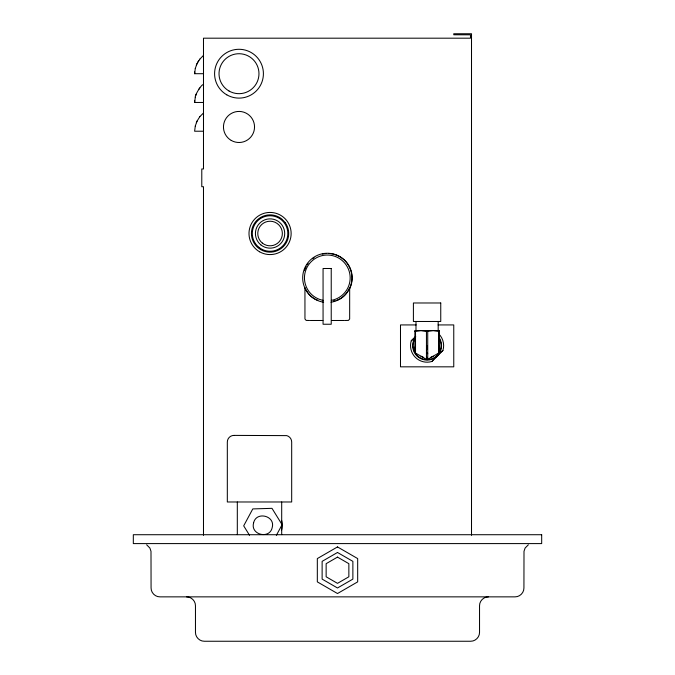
<?xml version="1.0" encoding="UTF-8"?>
<svg xmlns="http://www.w3.org/2000/svg" width="675" height="675" viewBox="0 0 675 675"><rect width="100%" height="100%" fill="white"/><g stroke="black" fill="none" stroke-linecap="round" stroke-linejoin="round"><path stroke-width="1.01" d="M199.8 116.682L203.504 113.003L203.512 131.22L194.611 131.22L195.294 126.039M203.479 85.312C203.276 81.405 194.535 95.293 195.269 97.276M203.479 56.548L203.462 55.434L199.8 59.155M414.88 349.346L414.88 347.583M439.29 349.346L439.29 347.583M203.504 56.101L203.512 73.702L194.611 73.702L195.294 68.513M194.636 73.702L194.729 71.955M203.504 84.864L203.512 102.465L194.611 102.465L195.294 97.276M194.636 102.465L194.729 100.718M427.089 345.634L426.448 349.878L427.089 349.194M414.88 348.629L415.522 345.634M195.269 68.513L197.049 63.585L199.825 59.155M195.269 126.039L197.049 121.112L199.825 116.682M203.504 113.628L203.47 114.404M439.096 351.413L439.29 350.738M195.758 95.588L196.349 93.943M196.324 65.188L197.024 63.585M196.324 122.707L197.024 121.112M276.345 535.359L282.099 524.678L271.991 508.343L252.788 508.916L243.692 525.842L249.539 535.3M197.868 62.049L198.796 60.564M415.657 336.412L411.244 340.824A16.554 16.554 0 0 0 431.899 361.479C435.181 357.396 438.843 353.734 442.927 350.443A16.554 16.554 0 0 0 438.792 333.931M198.796 89.328L199.825 87.919M431.899 361.479L442.927 350.443M411.244 340.824L415.657 336.859A14.462 14.462 0 0 0 416.855 355.868A14.462 14.462 0 0 0 435.89 357.109A14.462 14.462 0 0 0 439.611 338.403M528.365 544.784L525.116 548.041L524.002 551.315L523.927 587.984C524.028 592.734 519.792 596.962 515.05 596.86L159.95 596.86C155.208 596.962 150.972 592.734 151.073 587.984L150.998 551.315L149.884 548.041L146.635 544.784M414.88 330.59L414.88 351.945A13.736 13.736 0 0 0 415.522 353.05L426.448 359.362A13.736 13.736 0 0 0 427.731 359.362L438.649 353.05A13.736 13.736 0 0 0 439.29 351.945L439.29 330.59M336.859 300.257C342.723 298.367 347.372 293.254 349.675 287.677L349.658 318.997L348.452 320.406L345.144 320.49M414.88 331.476L420.981 330.59L426.448 331.476L433.19 330.59L439.29 331.476M333.484 300.94L335.078 300.729M488.413 596.86C483.671 596.759 479.436 600.995 479.537 605.737L479.537 632.374C479.638 637.116 475.403 641.351 470.661 641.25L204.339 641.25C199.597 641.351 195.362 637.116 195.463 632.374L195.463 605.737C195.564 600.995 191.329 596.759 186.587 596.86M309.471 320.49L306.163 320.406L304.957 318.997L304.94 287.677C307.243 293.254 311.892 298.367 317.756 300.257M310.264 320.49L322.895 320.49M331.72 320.49L344.351 320.49M416.163 324.928L400.494 324.928L400.494 366.829L453.76 366.829L453.76 324.928L438.092 324.928M415.15 330.59L439.028 330.59M427.089 358.906L427.731 359.193M426.448 356.738L427.089 357.531M427.089 352.502L427.731 353.7M415.074 351.413L414.88 350.738L415.522 352.966L415.522 331.476M438.649 345.634L439.29 348.629M471.513 535.3L471.513 33.75L453.76 33.75L453.76 34.779L470.467 34.813L470.483 38.188L203.487 38.188L203.487 168.969L201.783 168.969L201.783 186.722L203.487 186.722L203.487 535.326M438.649 331.476L438.649 353.05M438.185 321.477L438.185 330.59M427.731 331.476L427.731 359.362M426.448 331.476L426.448 359.362M415.986 321.477L415.986 330.59M281.694 501.981L281.694 534.634M237.313 501.981L237.313 534.634M281.618 520.391A18.858 18.858 0 0 1 281.618 530.153M328.674 253.479A24.41 24.41 0 0 1 349.355 289.288M304.442 270.692A24.41 24.41 0 0 1 306.188 266.465M307.1 264.895A24.41 24.41 0 0 1 308.129 263.385M312.55 258.795A24.41 24.41 0 0 1 314.027 257.707M322.329 254.078A24.41 24.41 0 0 1 325.949 253.53M439.197 338.639A13.989 13.989 0 0 1 427.089 359.623A13.989 13.989 0 0 1 414.973 338.639M433.19 356.206A12.209 12.209 0 0 1 430.861 357.244M423.318 357.244A12.209 12.209 0 0 1 420.981 356.206M323.637 302.231A24.629 24.629 0 0 1 306.619 264.524A24.629 24.629 0 0 1 347.996 264.524A24.629 24.629 0 0 1 330.978 302.231M323.333 300.383A22.849 22.849 0 0 1 308.213 265.326A22.849 22.849 0 0 1 346.402 265.326A22.849 22.849 0 0 1 331.282 300.383M253.564 523.058C250.282 534.938 269.857 539.553 272.227 527.462C275.51 515.582 255.935 510.967 253.564 523.058M337.5 546.936L317.326 558.579L317.326 581.875L337.5 593.528L357.674 581.875L357.674 558.579L337.5 546.936M337.5 552.479L322.127 561.355L322.127 579.108L337.5 587.984L352.873 579.108L352.873 561.355L337.5 552.479M337.5 557.111L326.143 563.676L326.143 576.788L337.5 583.352L348.857 576.788L348.857 563.676L337.5 557.111M233.989 435.4L232.259 435.62A6.666 6.666 0 0 0 227.323 442.057L227.323 501.981L291.684 501.981L291.684 442.057A6.666 6.666 0 0 0 286.748 435.62L233.989 435.4M331.231 268.498L323.063 268.498L323.063 324.245L331.231 324.245L331.231 268.498M440.75 302.982L413.404 302.982L413.404 321.477L440.75 321.477L440.75 302.982M541.679 534.718L133.321 534.718L133.321 543.594L541.679 543.594L541.679 534.718M285.154 222.564L281.804 219.029A18.638 18.638 0 0 0 251.977 228.985A18.638 18.638 0 0 0 273.611 251.809A18.638 18.638 0 0 0 285.154 222.564M226.792 94.838A24.41 24.41 0 0 0 263.41 73.702A24.41 24.41 0 0 0 226.792 52.557A24.41 24.41 0 0 0 226.792 94.838M229.011 90.998A19.972 19.972 0 0 0 258.972 73.702A19.972 19.972 0 0 0 229.011 56.396A19.972 19.972 0 0 0 229.011 90.998M259.529 251.758A21.077 21.077 0 0 0 291.144 233.508A21.077 21.077 0 0 0 259.529 215.257A21.077 21.077 0 0 0 259.529 251.758M231.23 140.417A15.533 15.533 0 0 0 254.534 126.959A15.533 15.533 0 0 0 231.23 113.51A15.533 15.533 0 0 0 231.23 140.417M415.522 338.217A13.736 13.736 0 0 0 414.88 339.331A22.486 15.905 0 0 1 415.522 338.217M439.29 339.331A13.736 13.736 0 0 0 439.045 338.875A22.486 15.905 0 0 1 439.29 339.331M258.888 247.303A17.752 17.752 0 0 0 287.601 236.301A17.752 17.752 0 0 0 263.714 216.928A17.752 17.752 0 0 0 258.888 247.303M262.322 243.059A12.293 12.293 0 0 0 282.209 235.44A12.293 12.293 0 0 0 265.672 222.033A12.293 12.293 0 0 0 262.322 243.059M260.845 244.882A14.639 14.639 0 0 0 284.529 235.811A14.639 14.639 0 0 0 264.828 219.839A14.639 14.639 0 0 0 260.845 244.882"/></g></svg>
